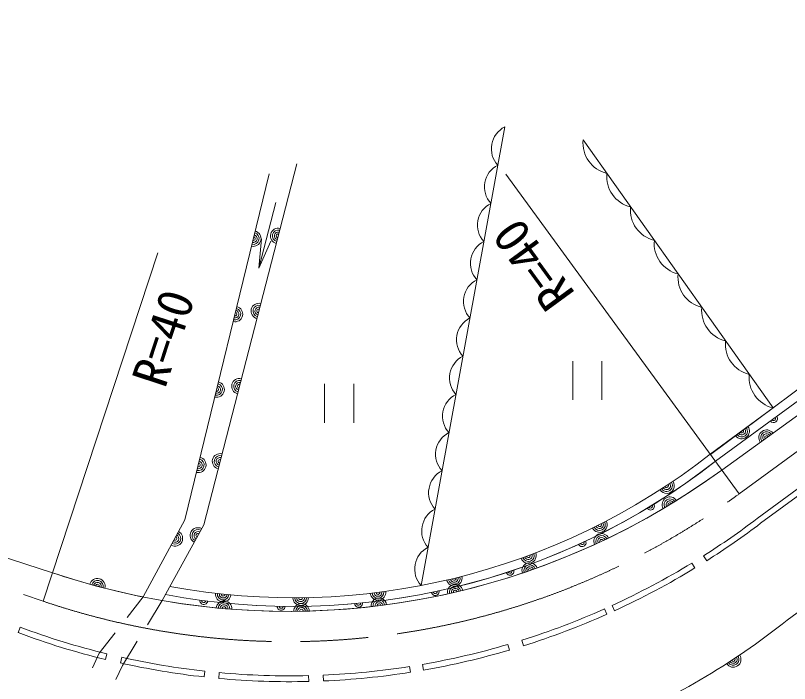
# Model space of a CAD drawing. Units: millimetres, scale not verified. Extents: x 40000 to 680000, y 20000 to 380000.
# Drawn here: x 235411 to 275318, y 261608 to 296036 of the extents above; entities that cross this region are included whole.
import ezdxf
from ezdxf.enums import TextEntityAlignment as Align

# ---------------------------------------------------------------- set-up
doc = ezdxf.new("R2010")
doc.units = ezdxf.units.MM
doc.header["$LTSCALE"] = 1000
doc.linetypes.add('CHAIN', pattern=[18.5, 12, -1.5, 3.5, -1.5])
for name, color, linetype, lineweight in [('M-BGD', 7, 'Continuous', 13), ('M-BMK', 2, 'CHAIN', 13), ('M-BMK-SRVR', 3, 'Continuous', 13)]:
    doc.layers.add(name, color=color, linetype=linetype, lineweight=lineweight)
doc.styles.add('ＭＳ ゴシック', font='')
doc.styles.get('ＭＳ ゴシック').set_extended_font_data('MS Gothic')

msp = doc.modelspace()

# ---------------------------------------------------------------- linework, layer by layer
at = {"layer": 'M-BGD'}
for p, q in [((271238, 273416), (301704, 296036)), ((302561, 294854), (271829, 272608)), ((260637, 290294), (256324, 266658)), ((274469, 275815), (264678, 289627)), ((245115, 269788), (249912, 288385)), ((245115, 269788), (249912, 288385)), ((271498, 273060), (292256, 288244)), ((244147, 270038), (248484, 287877)), ((244147, 270038), (248484, 287877)), ((271829, 272608), (292645, 287677)), ((248839, 286395), (247959, 283009)), ((247959, 283009), (248094, 284524)), ((247959, 283009), (248578, 284398)), ((264148, 278229), (264148, 276229)), ((265648, 278229), (265648, 276229)), ((251348, 277046), (251348, 275046)), ((252848, 277046), (252848, 275046)), ((271233, 273423), (274469, 275815)), ((273652, 270110), (278135, 273403)), ((273830, 269869), (278313, 273162)), ((286191, 272946), (275199, 264877)), ((275199, 264877), (286191, 272946)), ((221237, 272500), (237318, 267320)), ((221237, 272500), (237318, 267320)), ((241990, 266068), (244147, 270038)), ((244147, 270038), (241990, 266068)), ((242973, 265884), (245115, 269788)), ((242973, 265884), (245115, 269788)), ((271048, 267936), (270887, 268190)), ((270444, 267561), (270288, 267818)), ((241990, 266068), (241169, 265015)), ((242973, 265884), (242209, 264635)), ((265895, 265175), (265773, 265449)), ((266293, 265355), (266168, 265628)), ((235543, 264228), (235648, 264509)), ((240554, 264227), (239733, 263175)), ((261609, 263552), (261519, 263838)), ((241687, 263782), (240923, 262533)), ((260883, 263331), (260798, 263619)), ((239733, 263175), (239376, 262417)), ((240051, 262844), (240122, 263136)), ((240821, 262664), (240886, 262957)), ((256448, 262297), (256397, 262592)), ((240923, 262533), (240581, 261808)), ((245135, 261946), (245168, 262244)), ((255777, 262186), (255731, 262482)), ((245892, 261869), (245919, 262168)), ((250528, 261713), (250520, 262013)), ((251284, 261739), (251272, 262038))]:
    msp.add_line(p, q, dxfattribs=at)
msp.add_lwpolyline([(301994, 295629), (292256, 288244), (271498, 273060)], dxfattribs=at)
for centre, radius, start, end in [((261197, 289174), 1252, 116.5809, 222.7385), ((266269, 289457), 1600, 173.9138, 256.7475), ((260838, 287205), 1252, 116.5809, 222.7385), ((267493, 287731), 1600, 173.9138, 256.7475), ((260478, 285235), 1252, 116.5809, 222.7385), ((268716, 286004), 1600, 173.9138, 256.7475), ((248956, 284677), 400, 75.5366, 255.5366), ((248956, 284677), 300, 75.5366, 255.5366), ((247672, 284536), 400, 256.3356, 76.3356), ((247672, 284536), 300, 256.3356, 76.3356), ((247672, 284536), 200, 256.3356, 76.3356), ((247672, 284536), 100, 256.3356, 76.3356), ((248956, 284677), 200, 75.5366, 255.5366), ((248956, 284677), 100, 75.5366, 255.5366), ((260119, 283265), 1252, 116.5809, 222.7385), ((269940, 284278), 1600, 173.9138, 256.7475), ((271164, 282551), 1600, 173.9138, 256.7475), ((259760, 281296), 1252, 116.5809, 222.7385), ((246727, 280649), 400, 256.3356, 76.3356), ((247957, 280804), 400, 75.5366, 255.5366), ((247957, 280804), 300, 75.5366, 255.5366), ((247957, 280804), 200, 75.5366, 255.5366), ((272388, 280825), 1600, 173.9138, 256.7475), ((246727, 280649), 300, 256.3356, 76.3356), ((246727, 280649), 200, 256.3356, 76.3356), ((246727, 280649), 100, 256.3356, 76.3356), ((247957, 280804), 100, 75.5366, 255.5366), ((259400, 279326), 1252, 116.5809, 222.7385), ((273611, 279098), 1600, 173.9138, 256.7475), ((259041, 277356), 1252, 116.5809, 222.7385), ((274835, 277372), 1600, 173.9138, 256.7475), ((245782, 276762), 400, 256.3356, 76.3356), ((245782, 276762), 300, 256.3356, 76.3356), ((245782, 276762), 200, 256.3356, 76.3356), ((246958, 276930), 400, 75.5366, 255.5366), ((246958, 276930), 300, 75.5366, 255.5366), ((246958, 276930), 200, 75.5366, 255.5366), ((246958, 276930), 100, 75.5366, 255.5366), ((245782, 276762), 100, 256.3356, 76.3356), ((258681, 275386), 1252, 116.5809, 222.7385), ((274499, 275255), 200, 216.1844, 36.1844), ((274499, 275255), 100, 216.1844, 36.1844), ((272851, 274619), 400, 216.4678, 36.4678), ((272851, 274619), 300, 216.4678, 36.4678), ((272851, 274619), 200, 216.4678, 36.4678), ((272851, 274619), 100, 216.4678, 36.4678), ((274136, 274279), 400, 35.8999, 215.8999), ((274136, 274279), 300, 35.8999, 215.8999), ((258322, 273417), 1252, 116.5809, 222.7385), ((274136, 274279), 200, 35.8999, 215.8999), ((274136, 274279), 100, 35.8999, 215.8999), ((249732, 300979), 34951, 259.5159, 307.9648), ((249732, 300979), 34951, 259.5159, 307.9648), ((245959, 273057), 400, 75.5366, 255.5366), ((249732, 300979), 35401, 259.2756, 307.9648), ((249732, 300979), 35401, 259.2756, 307.9418), ((244837, 272876), 400, 256.3356, 76.3356), ((244837, 272876), 300, 256.3356, 76.3356), ((244837, 272876), 200, 256.3356, 76.3356), ((244837, 272876), 100, 256.3356, 76.3356), ((245959, 273057), 300, 75.5366, 255.5366), ((245959, 273057), 200, 75.5366, 255.5366), ((245959, 273057), 100, 75.5366, 255.5366), ((249466, 303297), 37973, 251.3425, 306.0799), ((249466, 303297), 37973, 260.1545, 306.0799), ((257963, 271447), 1252, 116.5809, 222.7385), ((268978, 271804), 400, 213.412, 33.4121), ((268978, 271804), 300, 213.412, 33.4121), ((268978, 271804), 200, 213.248, 33.5761), ((268978, 271804), 100, 213.3301, 33.494), ((269150, 270825), 400, 31.2235, 211.2235), ((269150, 270825), 300, 31.2235, 211.2235), ((269150, 270825), 200, 31.3744, 211.0727), ((257603, 269477), 1252, 116.5809, 222.7385), ((268153, 270748), 200, 211.1939, 31.5177), ((268153, 270748), 100, 211.2748, 31.4367), ((269150, 270825), 100, 31.299, 211.1481), ((265520, 269797), 400, 206.8548, 26.8548), ((265520, 269797), 300, 206.8548, 26.8548), ((265520, 269797), 200, 206.6908, 27.0188), ((265520, 269797), 100, 206.7728, 26.9368), ((249560, 301846), 39844, 302.3617, 307.1975), ((249560, 301846), 40144, 302.3617, 307.1975), ((243632, 269089), 400, 241.4804, 61.4804), ((244815, 269241), 400, 61.2428, 241.2428), ((244815, 269241), 300, 61.2428, 241.2428), ((244815, 269241), 200, 61.2428, 241.2428), ((243632, 269089), 300, 241.4804, 61.4804), ((243632, 269089), 200, 241.4804, 61.4804), ((243632, 269089), 100, 241.4804, 61.4804), ((244815, 269241), 100, 61.2428, 241.2428), ((265627, 268935), 400, 25.1881, 205.1881), ((265627, 268935), 300, 25.1881, 205.1881), ((265627, 268935), 200, 25.3389, 205.0373), ((265627, 268935), 100, 25.2635, 205.1127), ((257244, 267508), 1252, 116.5809, 222.7385), ((264627, 268863), 200, 204.72, 25.0438), ((264627, 268863), 100, 204.801, 24.9628), ((261856, 268198), 400, 200.2976, 20.2976), ((261856, 268198), 300, 200.2976, 20.2976), ((261856, 268198), 200, 200.1336, 20.4616), ((261856, 268198), 100, 200.2156, 20.3796), ((261924, 267427), 400, 19.1526, 199.1526), ((249560, 301846), 39844, 294.6347, 301.3471), ((260911, 267389), 200, 198.2461, 18.5699), ((260911, 267389), 100, 198.3271, 18.489), ((261924, 267427), 300, 19.1526, 199.1526), ((261924, 267427), 200, 19.3035, 199.0018), ((261924, 267427), 100, 19.2281, 199.0772), ((249560, 301846), 40144, 294.6347, 301.3471), ((249466, 303297), 37973, 251.3425, 258.6454), ((239634, 266620), 400, 344.994, 164.994), ((258033, 267028), 400, 193.7404, 13.7403), ((258033, 267028), 300, 193.7404, 13.7403), ((258033, 267028), 200, 193.5763, 13.9044), ((258033, 267028), 100, 193.6584, 13.8223), ((239634, 266620), 300, 344.994, 164.994), ((239634, 266620), 200, 345.1448, 164.8431), ((239634, 266620), 100, 345.0694, 164.9185), ((258084, 266315), 400, 13.1172, 193.1172), ((258084, 266315), 300, 13.1172, 193.1172), ((246120, 266214), 400, 174.0687, 354.0687), ((246120, 266214), 300, 174.0687, 354.0687), ((246120, 266214), 200, 173.9047, 354.2327), ((246120, 266214), 100, 173.9867, 354.1506), ((254102, 266302), 400, 187.1831, 7.1831), ((254102, 266302), 300, 187.1831, 7.1831), ((254102, 266302), 200, 187.0191, 7.3471), ((254102, 266302), 100, 187.1011, 7.2651), ((257052, 266342), 200, 191.7722, 12.0961), ((257052, 266342), 100, 191.8532, 12.0151), ((258084, 266315), 200, 13.268, 192.9664), ((258084, 266315), 100, 13.1926, 193.0418), ((245118, 265879), 200, 172.3506, 352.6744), ((245118, 265879), 100, 172.4316, 352.5935), ((246164, 265469), 400, 355.0108, 175.0108), ((250113, 266029), 400, 180.6259, 0.6259), ((250113, 266029), 300, 180.6259, 0.6259), ((250113, 266029), 200, 180.4619, 0.7899), ((250113, 266029), 100, 180.5439, 0.7079), ((254147, 265614), 400, 7.0817, 187.0817), ((254147, 265614), 300, 7.0817, 187.0817), ((254147, 265614), 200, 7.2325, 186.9309), ((246164, 265469), 300, 355.0108, 175.0108), ((246164, 265469), 200, 355.1616, 174.86), ((246164, 265469), 100, 355.0862, 174.9354), ((249105, 265583), 200, 178.8245, 359.1483), ((249105, 265583), 100, 178.9054, 359.0673), ((250159, 265331), 400, 1.0463, 181.0463), ((250159, 265331), 300, 1.0463, 181.0463), ((250159, 265331), 200, 1.1971, 180.8954), ((250159, 265331), 100, 1.1217, 180.9708), ((253100, 265738), 200, 185.2983, 5.6222), ((253100, 265738), 100, 185.3793, 5.5412), ((254147, 265614), 100, 7.1571, 187.0063), ((249560, 301846), 39844, 287.4658, 294.0114), ((249560, 301846), 40144, 287.4658, 294.0114), ((252146, 293605), 36834, 291.8067, 308.746), ((252146, 293605), 36834, 291.8067, 308.746), ((249560, 301846), 40144, 249.5636, 256.2972), ((249560, 301846), 39844, 249.5636, 256.2972), ((249560, 301846), 39844, 279.8803, 286.3828), ((249560, 301846), 40144, 279.8803, 286.3828), ((272415, 262850), 400, 213.3874, 33.3874), ((272415, 262850), 300, 213.3874, 33.3874), ((249560, 301846), 40144, 257.4262, 263.6708), ((249560, 301846), 39844, 257.4262, 263.6708), ((272415, 262850), 200, 213.2318, 33.543), ((272415, 262850), 100, 213.3096, 33.4652), ((249560, 301846), 39844, 272.4618, 278.9092), ((249560, 301846), 40144, 264.7571, 271.3809), ((249560, 301846), 39844, 264.7571, 271.3809), ((249560, 301846), 40144, 272.4618, 278.9092)]:
    msp.add_arc(centre, radius, start, end, dxfattribs=at)
at = {"layer": 'M-BMK'}
for p, q in [((272723, 271384), (290949, 284693)), ((200738, 277933), (236834, 265851))]:
    msp.add_line(p, q, dxfattribs=at)
msp.add_arc((249468, 303067), 39302, 251.2487, 306.2782, dxfattribs=at)
at = {"layer": 'M-BMK-SRVR'}
for p, q in [((260690, 287855), (272723, 271384)), ((242753, 283804), (236834, 265851))]:
    msp.add_line(p, q, dxfattribs=at)

# ---------------------------------------------------------------- texts
at = {"layer": 'M-BMK-SRVR', "style": 'ＭＳ ゴシック'}
for rotation, p in [(126.15, (261812, 286049)), (71.753, (245203, 281325))]:
    msp.add_text('R=40', height=1833, rotation=rotation, dxfattribs=at).set_placement(p, align=Align.BOTTOM_RIGHT)

doc.saveas('drawing.dxf')
